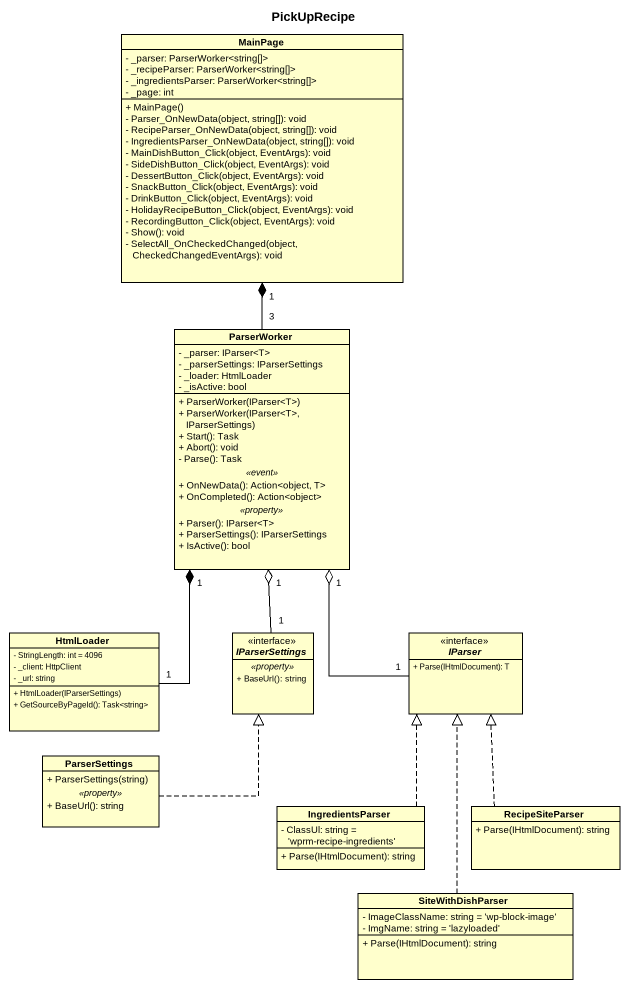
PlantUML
@startuml
title PickUpRecipe
hide circle
hide empty members
skinparam classAttributeIconSize 0
class MainPage {
  - _parser: ParserWorker<string[]>
  - _recipeParser: ParserWorker<string[]>
  - _ingredientsParser: ParserWorker<string[]>
  - _page: int
  + MainPage()
  - Parser_OnNewData(object, string[]): void
  - RecipeParser_OnNewData(object, string[]): void
  - IngredientsParser_OnNewData(object, string[]): void
  - MainDishButton_Click(object, EventArgs): void
  - SideDishButton_Click(object, EventArgs): void
  - DessertButton_Click(object, EventArgs): void
  - SnackButton_Click(object, EventArgs): void
  - DrinkButton_Click(object, EventArgs): void
  - HolidayRecipeButton_Click(object, EventArgs): void
  - RecordingButton_Click(object, EventArgs): void
  - Show(): void
  - SelectAll_OnCheckedChanged(object, CheckedChangedEventArgs): void
}
class ParserWorker {
  - _parser: IParser<T>
  - _parserSettings: IParserSettings
  - _loader: HtmlLoader
  - _isActive: bool
  --
  + ParserWorker(IParser<T>)
  + ParserWorker(IParser<T>, IParserSettings)
  + Start(): Task
  + Abort(): void
  - Parse(): Task
  .. <<event>> ..
  + OnNewData(): Action<object, T>
  + OnCompleted(): Action<object>
  .. <<property>> ..
  + Parser(): IParser<T>
  + ParserSettings(): IParserSettings
  + IsActive(): bool
}
class HtmlLoader {
  - StringLength: int = 4096
  - _client: HttpClient
  - _url: string
  + HtmlLoader(IParserSettings)
  + GetSourceByPageId(): Task<string>
}
interface IParserSettings {
  .. <<property>> ..
  + BaseUrl(): string
}
interface IParser {
  + Parse(IHtmlDocument): T
}
class ParserSettings {
  + ParserSettings(string)
  .. <<property>> ..
  + BaseUrl(): string
}
class IngredientsParser {
  - ClassUl: string = 'wprm-recipe-ingredients'
  + Parse(IHtmlDocument): string
}
class RecipeSiteParser {
  + Parse(IHtmlDocument): string
}
class SiteWithDishParser {
  - ImageClassName: string = 'wp-block-image'
  - ImgName: string = 'lazyloaded'
  + Parse(IHtmlDocument): string
}
ParserWorker "3" -up-* "1" MainPage
HtmlLoader "1" -up-* "1" ParserWorker
IParserSettings "1" -up-o "1" ParserWorker
IParser "1" -up-o "1" ParserWorker
ParserSettings .up.|> IParserSettings
IngredientsParser .up.|> IParser
RecipeSiteParser .up.|> IParser
SiteWithDishParser .up.|> IParser
@enduml
